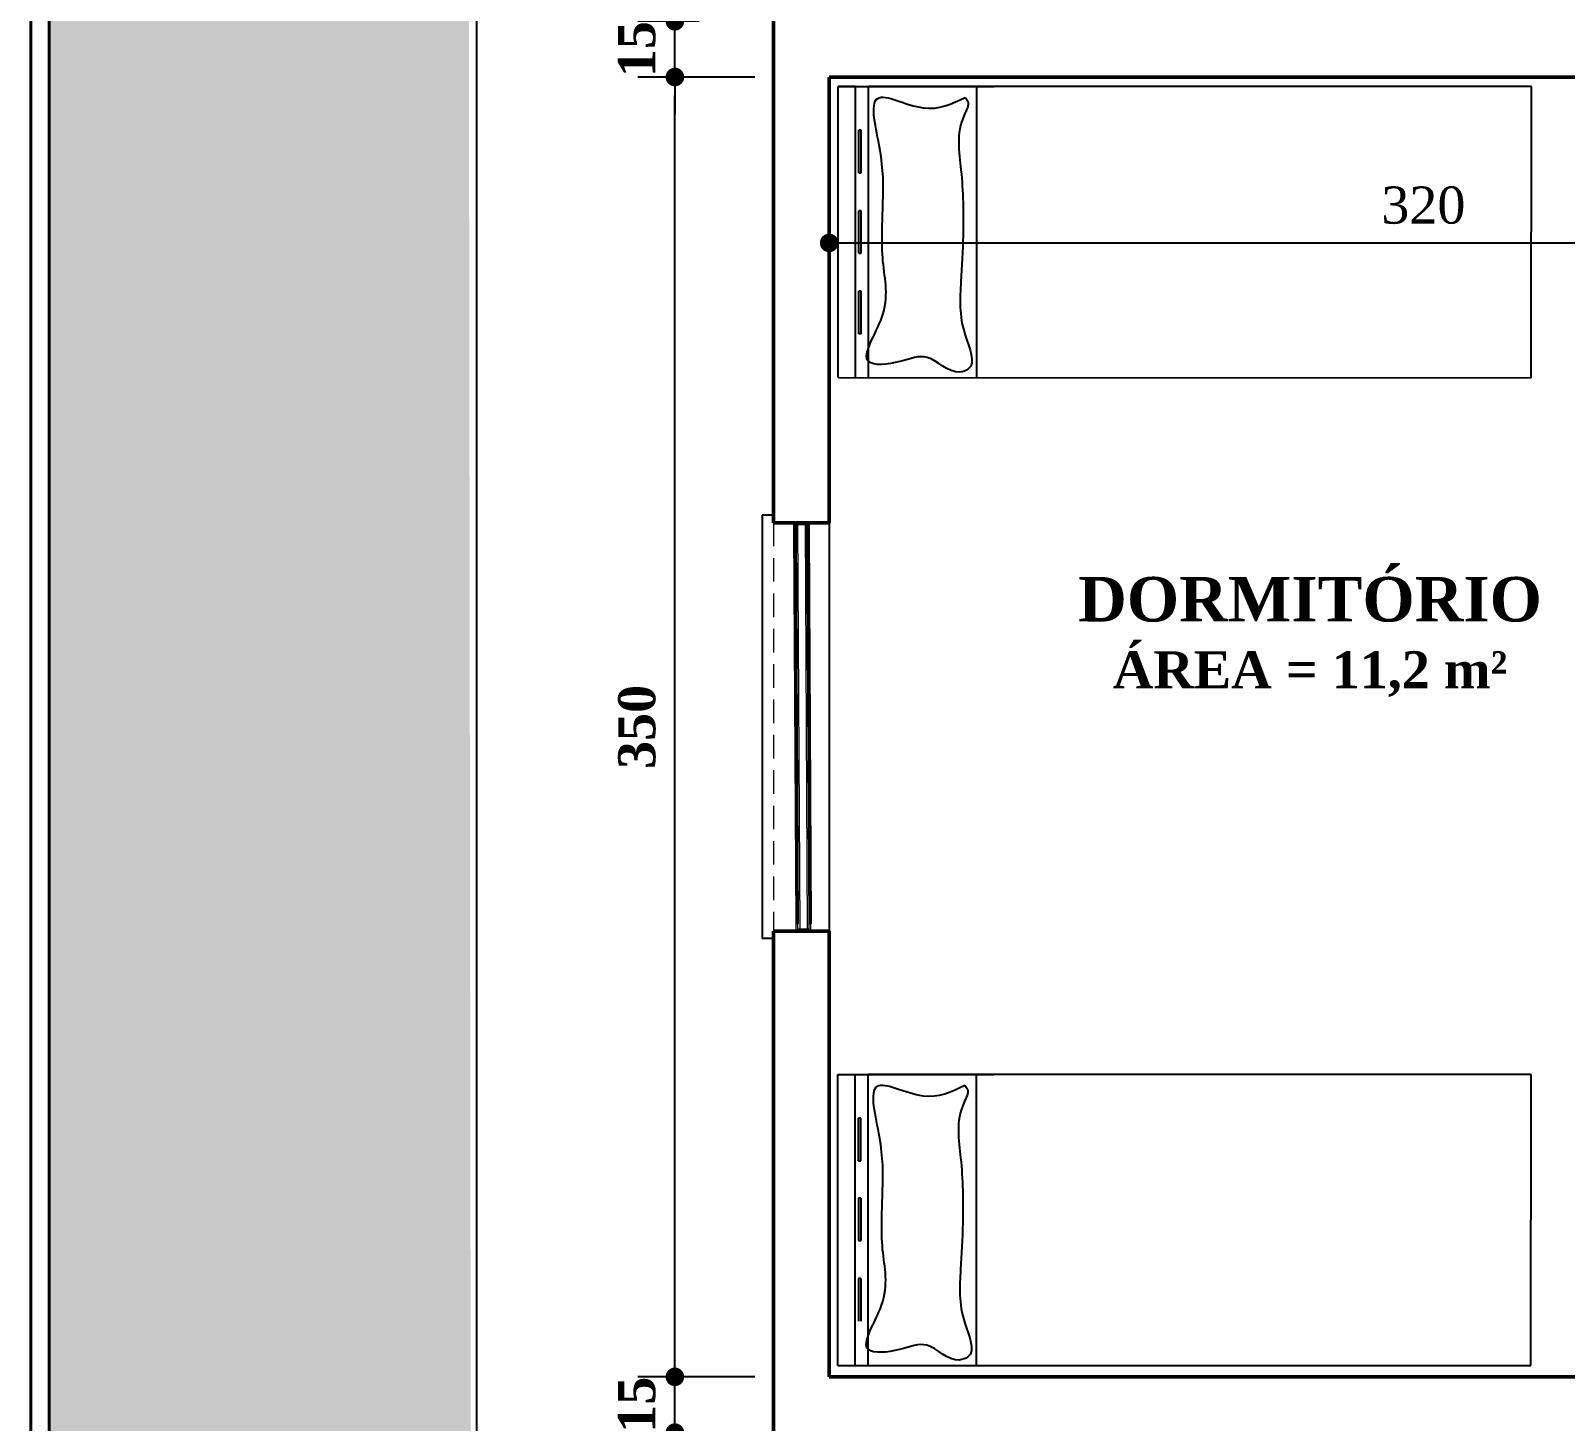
# Model space of a CAD drawing. Header units: millimetres. Extents: x 14929 to 124997, y 1647 to 25134.
# Drawn here: x 14928.7 to 15341.9, y 21007.4 to 21381.9 of the extents above; entities that cross this region are included whole.
import ezdxf

# ---------------------------------------------------------------- set-up
doc = ezdxf.new("R2010")
doc.units = ezdxf.units.MM
doc.linetypes.add('HIDDEN', pattern=[9.525, 6.35, -3.175])
for name, color, linetype in [('ACESSORIOS', 2, 'Continuous'), ('COZINHA', 2, 'Continuous'), ('Hachuria - Moveis', 1, 'Continuous'), ('Piso', 55, 'Continuous')]:
    doc.layers.add(name, color=color, linetype=linetype)
for name, color, linetype, lineweight in [('Hachura', 1, 'Continuous', 9), ('Moveis', 1, 'Continuous', 9), ('Parede Baixa', 5, 'Continuous', 50), ('Parede Corte', 4, 'Continuous', 40), ('Pilares Sub-solo', 7, 'Continuous', 70), ('Projeção Janela', 15, 'HIDDEN', 9)]:
    doc.layers.add(name, color=color, linetype=linetype, lineweight=lineweight)
doc.styles.add('Valéria', font='romantic.ttf', dxfattribs={"height": 10})
doc.dimstyles.new('Cota - 50', dxfattribs={"dimtxt": 10, "dimasz": 5, "dimexe": 10, "dimexo": 20, "dimgap": 5, "dimtad": 1, "dimtxsty": 'Valéria', "dimblk": 'DOT', "dimcen": 0, "dimclrd": 12, "dimclre": 12, "dimclrt": 2, "dimazin": 2, "dimtfac": 1, "dimtix": 1, "dimtmove": 0, "dimatfit": 3, "dimldrblk": 'DOT', "dimfxl": 1, "dimarcsym": 0})

# ---------------------------------------------------------------- blocks, each defined once
blk = doc.blocks.new('_Dot')
at = {"color": 0, "linetype": 'ByBlock', "lineweight": -2}
blk.add_line((-0.5, 0), (-1, 0), dxfattribs=at)
at = {"color": 0, "linetype": 'ByBlock', "const_width": 0.5}
blk.add_lwpolyline([(-0.25, 0, 1), (0.25, 0, 1)], format="xyb", close=True, dxfattribs=at)
blk = doc.blocks.new('*D725')
at = {"color": 12, "lineweight": -2, "transparency": 16777216}
for p, q in [((15102.19, 21024.41), (15102.19, 21029.41)), ((15123.73, 21019.41), (15092.19, 21019.41)), ((15102.19, 21004.41), (15102.19, 21019.41)), ((15123.73, 21004.41), (15092.19, 21004.41)), ((15102.19, 20999.41), (15102.19, 20994.41))]:
    blk.add_line(p, q, dxfattribs=at)
at = {"layer": 'Defpoints', "color": 0, "transparency": 16777216}
for p in [(15102.19, 21019.41), (15143.73, 21019.41), (15143.73, 21004.41)]:
    blk.add_point(p, dxfattribs=at)
at = {"color": 12, "lineweight": -2, "transparency": 16777216, "xscale": 5, "yscale": 5, "zscale": 5}
for p, rotation in [((15102.19, 21019.41), 270), ((15102.19, 21004.41), 90)]:
    blk.add_blockref('_Dot', p, dxfattribs=dict(at, rotation=rotation))
at = {"color": 2, "transparency": 16777216, "insert": (15091.97, 21011.91), "char_height": 10, "attachment_point": 5, "rotation": 90, "style": 'Valéria'}
blk.add_mtext('{\\fRomantic|b1|i0|c2|p2;15}', dxfattribs=at)
blk = doc.blocks.new('*D726')
at = {"color": 12, "lineweight": -2, "transparency": 16777216}
for p, q in [((15123.73, 21369.41), (15092.19, 21369.41)), ((15102.19, 21024.41), (15102.19, 21364.41)), ((15123.73, 21019.41), (15092.19, 21019.41))]:
    blk.add_line(p, q, dxfattribs=at)
at = {"layer": 'Defpoints', "color": 0, "transparency": 16777216}
for p in [(15102.19, 21369.41), (15143.73, 21369.41), (15143.73, 21019.41)]:
    blk.add_point(p, dxfattribs=at)
at = {"color": 12, "lineweight": -2, "transparency": 16777216, "xscale": 5, "yscale": 5, "zscale": 5}
for p, rotation in [((15102.19, 21369.41), 90), ((15102.19, 21019.41), 270)]:
    blk.add_blockref('_Dot', p, dxfattribs=dict(at, rotation=rotation))
at = {"color": 2, "transparency": 16777216, "insert": (15091.99, 21194.41), "char_height": 10, "attachment_point": 5, "rotation": 90, "style": 'Valéria'}
blk.add_mtext('{\\fRomantic|b1|i0|c2|p2;350}', dxfattribs=at)
blk = doc.blocks.new('*D727')
at = {"color": 12, "lineweight": -2, "transparency": 16777216}
for p, q in [((15102.19, 21389.41), (15102.19, 21394.41)), ((15108.73, 21384.41), (15092.19, 21384.41)), ((15102.19, 21369.41), (15102.19, 21384.41)), ((15123.73, 21369.41), (15092.19, 21369.41)), ((15102.19, 21364.41), (15102.19, 21359.41))]:
    blk.add_line(p, q, dxfattribs=at)
at = {"layer": 'Defpoints', "color": 0, "transparency": 16777216}
for p in [(15102.19, 21384.41), (15128.73, 21384.41), (15143.73, 21369.41)]:
    blk.add_point(p, dxfattribs=at)
at = {"color": 12, "lineweight": -2, "transparency": 16777216, "xscale": 5, "yscale": 5, "zscale": 5}
for p, rotation in [((15102.19, 21384.41), 270), ((15102.19, 21369.41), 90)]:
    blk.add_blockref('_Dot', p, dxfattribs=dict(at, rotation=rotation))
at = {"color": 2, "transparency": 16777216, "insert": (15091.97, 21376.91), "char_height": 10, "attachment_point": 5, "rotation": 90, "style": 'Valéria'}
blk.add_mtext('{\\fRomantic|b1|i0|c2|p2;15}', dxfattribs=at)
blk = doc.blocks.new('*D731')
at = {"color": 12, "lineweight": -2, "transparency": 16777216}
for p, q in [((15143.73, 21349.41), (15143.73, 21314.74)), ((15463.73, 21349.41), (15463.73, 21314.74)), ((15148.73, 21324.74), (15458.73, 21324.74))]:
    blk.add_line(p, q, dxfattribs=at)
at = {"layer": 'Defpoints', "color": 0, "transparency": 16777216}
for p in [(15143.73, 21369.41), (15463.73, 21369.41), (15463.73, 21324.74)]:
    blk.add_point(p, dxfattribs=at)
at = {"color": 12, "lineweight": -2, "transparency": 16777216, "xscale": 5, "yscale": 5, "zscale": 5, "rotation": 180}
blk.add_blockref('_Dot', (15143.73, 21324.74), dxfattribs=at)
at = {"color": 12, "lineweight": -2, "transparency": 16777216, "xscale": 5, "yscale": 5, "zscale": 5}
blk.add_blockref('_Dot', (15463.73, 21324.74), dxfattribs=at)
at = {"color": 2, "transparency": 16777216, "insert": (15303.73, 21334.86), "char_height": 10, "attachment_point": 5, "style": 'Valéria'}
blk.add_mtext('320', dxfattribs=at)

msp = doc.modelspace()

# ---------------------------------------------------------------- hatches: boundary and pattern name
h = msp.add_hatch()
h.set_pattern_fill('GRASS2', color=74, scale=15, pattern_type=2)
h.set_pattern_definition([(360, (-68561.579, 13252.384), (15, 15), [2.25, -0.45, 0.6, -0.45, 2.25, -9]), (360, (-68562.329, 13252.834), (15, 15), [1.5, -1.125, 2.25, -1.125, 1.5, -7.5]), (360, (-68557.079, 13258.834), (15, 15), [1.875, -0.75, 1.875, -10.5]), (360, (-68564.579, 13261.834), (15, 15), [0.75, -1.5, 0.75, -12]), (90, (-68563.079, 13261.834), (-15, 15), [1.35, -13.65]), (90, (-68558.579, 13252.834), (-15, 15), [1.5, -13.5]), (90, (-68554.829, 13258.834), (-15, 15), [1.5, -13.5]), (45, (-68556.629, 13252.684), (1e-14, 15), [1.5, -19.7132034]), (135, (-68560.529, 13252.684), (-15, 1e-14), [1.5, -19.7132034]), (63.434949, (-68557.079, 13252.759), (8e-10, 15), [1.5, -32.0410197]), (75.9637565, (-68557.8292, 13252.834), (5e-10, 15), [1.5, -60.3465844]), (75.9637565, (-68554.0792, 13258.834), (5e-10, 15), [1.2, -60.6465844]), (75.9637565, (-68562.7792, 13261.834), (5e-10, 15), [1.05, -60.7965844]), (104.0362435, (-68559.3292, 13252.834), (-5e-10, 15), [1.5, -60.3465844]), (104.0362435, (-68555.5792, 13258.834), (-5e-10, 15), [1.2, -60.6465844]), (104.0362435, (-68563.3792, 13261.834), (-5e-10, 15), [1.05, -60.7965844]), (116.565051, (-68560.079, 13252.759), (-6e-09, 15), [1.5, -32.041002])])
h.paths.add_polyline_path([(15665.417, 20087.38), (15671.283, 20089.152)])
h.paths.add_polyline_path([(14933.725, 25129.407), (14933.725, 19834.463), (15048.725, 19834.407), (15041.888, 25129.407)])

# ---------------------------------------------------------------- linework, layer by layer
msp.add_line((15048.725, 21874.407), (15048.725, 19834.407))
at = {"layer": 'ACESSORIOS'}
for p, q in [((15125.683, 21251.443), (15125.705, 21137.412)), ((15143.725, 21249.407), (15143.725, 21139.407)), ((15128.725, 21137.408), (15125.705, 21137.412))]:
    msp.add_line(p, q, dxfattribs=at)
at = {"layer": 'COZINHA'}
msp.add_line((15128.714, 21251.439), (15125.683, 21251.443), dxfattribs=at)
at = {"layer": 'Hachura'}
for p, q in [((15135.225, 21248.928), (15135.825, 21139.926)), ((15137.225, 21248.928), (15137.82, 21139.926)), ((15134.82, 21139.393), (15134.82, 21141.425)), ((15135.32, 21139.925), (15135.32, 21141.425)), ((15138.32, 21139.926), (15138.32, 21141.426)), ((15138.82, 21139.407), (15138.82, 21141.426)), ((15138.32, 21139.926), (15135.32, 21139.925))]:
    msp.add_line(p, q, dxfattribs=at)
at = {"layer": 'Hachuria - Moveis'}
for p, q in [((15150.798, 21366.878), (15146.14, 21366.879)), ((15146.14, 21288.479), (15146.14, 21366.879)), ((15146.14, 21366.879), (15188.14, 21366.879)), ((15150.798, 21366.878), (15154.321, 21366.878)), ((15150.798, 21288.478), (15150.798, 21366.878)), ((15332.806, 21366.855), (15154.321, 21366.878)), ((15154.321, 21288.478), (15154.321, 21366.878)), ((15183.389, 21366.874), (15183.381, 21288.475)), ((15332.796, 21288.455), (15332.806, 21366.855)), ((15151.716, 21343.601), (15151.716, 21355.066)), ((15152.374, 21343.601), (15152.374, 21355.066)), ((15151.716, 21321.945), (15151.716, 21333.41)), ((15152.374, 21321.945), (15152.374, 21333.41)), ((15151.716, 21300.289), (15151.716, 21311.754)), ((15152.374, 21300.289), (15152.374, 21311.754)), ((15152.374, 21300.289), (15151.716, 21300.289)), ((15146.14, 21288.479), (15332.796, 21288.455)), ((15134.225, 21249.407), (15134.225, 21247.428)), ((15134.725, 21248.928), (15134.725, 21247.428)), ((15137.725, 21248.928), (15134.725, 21248.928)), ((15137.725, 21248.928), (15137.725, 21247.428)), ((15138.225, 21249.407), (15138.225, 21247.429)), ((15146.05, 21022.471), (15146.05, 21100.871)), ((15146.05, 21100.871), (15188.05, 21100.871)), ((15150.709, 21022.47), (15150.709, 21100.87)), ((15332.717, 21100.847), (15154.232, 21100.87)), ((15154.232, 21022.47), (15154.232, 21100.87)), ((15183.3, 21100.867), (15183.292, 21022.467)), ((15332.707, 21022.447), (15332.717, 21100.847)), ((15151.626, 21077.593), (15151.626, 21089.058)), ((15152.285, 21077.593), (15152.285, 21089.058)), ((15151.585, 21067.559), (15151.585, 21056.094)), ((15152.244, 21067.559), (15151.585, 21067.559)), ((15152.244, 21067.559), (15152.244, 21056.094)), ((15151.585, 21045.903), (15151.585, 21034.438)), ((15152.244, 21045.903), (15152.244, 21034.438)), ((15146.05, 21022.472), (15332.707, 21022.447))]:
    msp.add_line(p, q, dxfattribs=at)
for points in [[(15152.374, 21355.066), (15151.716, 21355.066)], [(15151.716, 21343.601), (15152.374, 21343.601)], [(15152.374, 21333.41), (15151.716, 21333.41)], [(15151.716, 21321.945), (15152.374, 21321.945)], [(15152.374, 21311.754), (15151.716, 21311.754)], [(15152.285, 21089.058), (15151.626, 21089.058)], [(15151.626, 21077.593), (15152.285, 21077.593)], [(15151.585, 21056.094), (15152.244, 21056.094)], [(15152.244, 21045.903), (15151.585, 21045.903)]]:
    msp.add_lwpolyline(points, dxfattribs=at)
for points in [[(15180.348, 21363.938), (15169, 21361.104), (15156.801, 21363.655), (15157.369, 21350.05), (15158.22, 21335.594), (15158.22, 21319.722), (15157.936, 21304.699), (15154.321, 21292.795), (15162.759, 21292.795), (15170.135, 21293.928), (15178.93, 21289.96), (15181.199, 21290.811), (15180.348, 21299.881), (15179.213, 21314.336), (15179.781, 21326.807), (15179.213, 21344.381), (15180.065, 21359.12), (15181.027, 21362.914), (15180.348, 21363.938)], [(15180.259, 21097.93), (15168.911, 21095.096), (15156.712, 21097.647), (15157.279, 21084.042), (15158.131, 21069.586), (15158.131, 21053.714), (15157.847, 21038.691), (15154.232, 21026.787), (15162.67, 21026.787), (15170.046, 21027.921), (15178.841, 21023.952), (15181.11, 21024.803), (15180.259, 21033.873), (15179.124, 21048.328), (15179.692, 21060.8), (15179.124, 21078.373), (15179.975, 21093.112), (15180.937, 21096.906), (15180.259, 21097.93)]]:
    msp.add_spline(points, degree=3, dxfattribs=at)
at = {"layer": 'Moveis'}
for p, q in [((15134.225, 21247.428), (15134.725, 21247.428)), ((15137.725, 21247.428), (15138.225, 21247.429)), ((15134.82, 21141.425), (15135.32, 21141.425)), ((15138.32, 21141.426), (15138.82, 21141.426))]:
    msp.add_line(p, q, dxfattribs=at)
at = {"layer": 'Parede Baixa'}
for p, q in [((15128.725, 21384.407), (15128.725, 21249.407)), ((15463.725, 21369.407), (15143.725, 21369.407)), ((15143.725, 21369.407), (15143.725, 21249.407)), ((15143.725, 21249.407), (15128.725, 21249.407)), ((15143.725, 21139.407), (15128.725, 21139.407)), ((15128.725, 21139.407), (15128.725, 20864.407)), ((15143.725, 21139.407), (15143.725, 21019.407)), ((15463.725, 21019.407), (15143.725, 21019.407))]:
    msp.add_line(p, q, dxfattribs=at)
at = {"layer": 'Parede Corte'}
for p, q in [((14928.725, 25134.407), (14928.725, 19334.407)), ((14933.725, 25134.407), (14933.725, 19334.407))]:
    msp.add_line(p, q, dxfattribs=at)
at = {"layer": 'Piso'}
for p, q in [((15134.225, 21247.428), (15134.82, 21141.425)), ((15134.725, 21247.428), (15135.32, 21141.425)), ((15137.725, 21247.428), (15138.32, 21141.426)), ((15138.225, 21247.429), (15138.82, 21141.426))]:
    msp.add_line(p, q, dxfattribs=at)
at = {"layer": 'Projeção Janela'}
msp.add_line((15128.725, 21249.407), (15128.725, 21139.407), dxfattribs=at)

# ---------------------------------------------------------------- texts
at = {"layer": 'Pilares Sub-solo', "insert": (15273.223, 21234.803, -9825), "char_height": 12, "attachment_point": 2, "style": 'Valéria'}
msp.add_mtext('{\\fRomantic|b1|i0|c2|p2;DORMITÓRIO\\P\\H0.83333x;ÁREA = 11,2 m²}', dxfattribs=at)

# ---------------------------------------------------------------- dimensions: what is measured, and where the dimension line sits
for base, p1, p2, picture, middle in [((15102.194, 21384.407), (15143.725, 21369.407), (15128.725, 21384.407), '*D727', (15091.967, 21376.907)), ((15102.194, 21369.407), (15143.725, 21019.407), (15143.725, 21369.407), '*D726', (15091.989, 21194.407)), ((15102.194, 21019.407), (15143.725, 21004.407), (15143.725, 21019.407), '*D725', (15091.967, 21011.907))]:
    dim = msp.add_linear_dim(base=base, p1=p1, p2=p2, angle=90, text='{\\fRomantic|b1|i0|c2|p2;<>}', dimstyle='Cota - 50', override={"dimtmove": 1})
    dim.commit()
    dim.dimension.update_dxf_attribs({"geometry": picture, "text_midpoint": middle})
dim = msp.add_linear_dim(base=(15463.725, 21324.744), p1=(15143.725, 21369.407), p2=(15463.725, 21369.407), dimstyle='Cota - 50')
dim.commit()
dim.dimension.update_dxf_attribs({"geometry": '*D731', "text_midpoint": (15303.725, 21334.855)})

doc.saveas('drawing.dxf')
